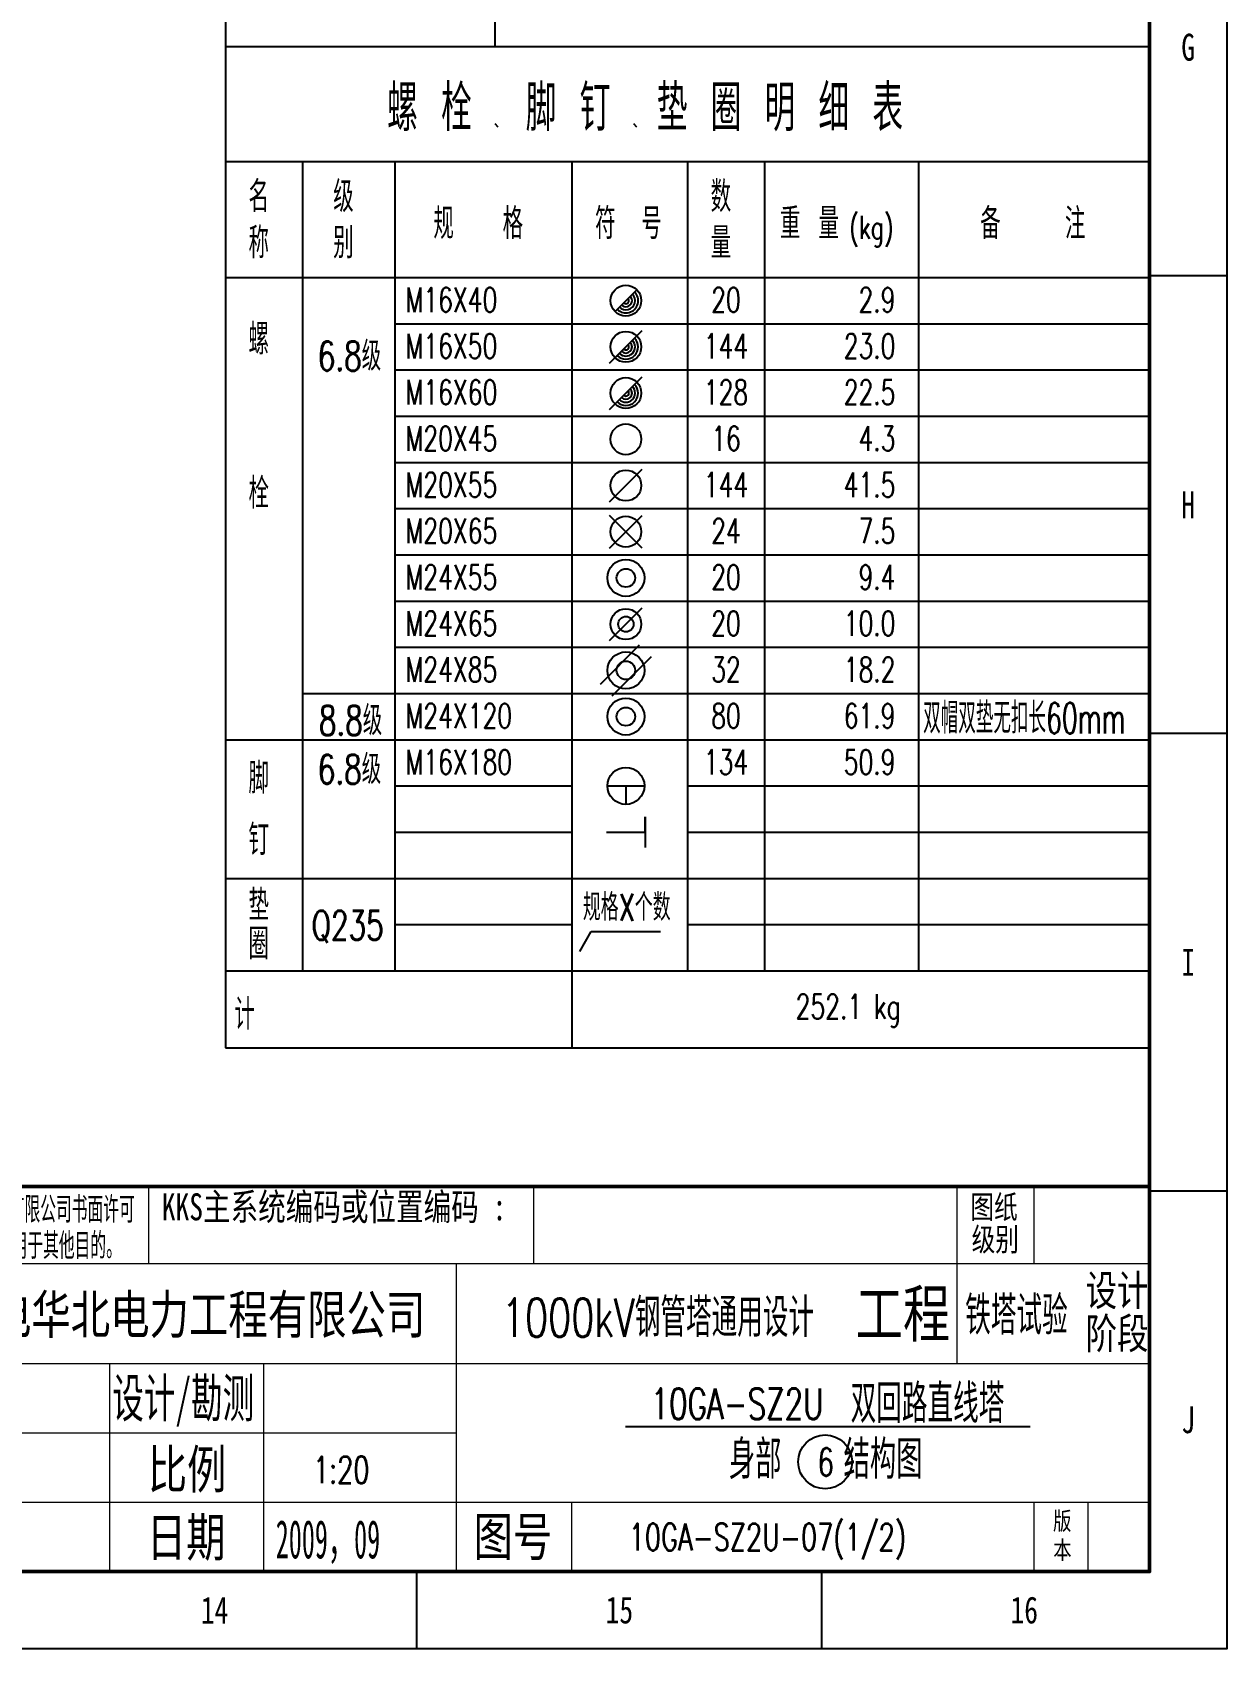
# Model space of a CAD drawing. Extents: x 6045 to 12501, y -14925 to -6998.
# Drawn here: x 6731.4 to 6886.5, y -7592 to -7382.2 of the extents above; entities that cross this region are included whole.
import ezdxf
from ezdxf.enums import TextEntityAlignment as Align

# ---------------------------------------------------------------- set-up
doc = ezdxf.new("R2010")
doc.units = 0
doc.header["$LTSCALE"] = 15
doc.header["$MEASUREMENT"] = 0
doc.layers.get('0').update_dxf_attribs({"linetype": 'CONTINUOUS'})
for name, color, linetype in [('NCPE_BORDER', 7, 'CONTINUOUS'), ('TB', 7, 'CONTINUOUS'), ('文字', 7, 'CONTINUOUS')]:
    doc.layers.add(name, color=color, linetype=linetype)
doc.styles.add('HZ1', font='romans.shx', dxfattribs={"width": 0.7, "bigfont": 'fs1.shx'})
doc.styles.add('NCPE_BORDER', font='SIMFANG.TTF', dxfattribs={"width": 0.75, "height": 3.5})
doc.styles.add('NCPE_NAME', font='SimSun.ttf', dxfattribs={"width": 0.75, "height": 5})
doc.styles.get("Standard").update_dxf_attribs({"font": 'romans.shx', "width": 0.7, "bigfont": 'fs1.shx'})

# ---------------------------------------------------------------- blocks, each defined once
blk = doc.blocks.new('M20X65')
for p, q in [((-0.212, -0.212), (0.212, 0.212)), ((0.212, -0.212), (-0.212, 0.212))]:
    blk.add_line(p, q)
blk.add_circle((0, 0), 0.2)
blk = doc.blocks.new('M16X40')
blk.add_line((-0.141, -0.141), (0.141, 0.141))
blk.add_circle((0, 0), 0.2)
for radius in [0.16, 0.12, 0.08, 0.04]:
    blk.add_arc((0, 0), radius, 225, 45)
blk = doc.blocks.new('M16X50')
for p, q in [((-0.212, -0.212), (0.212, 0.212)), ((-0.141, -0.141), (0.141, 0.141))]:
    blk.add_line(p, q)
blk.add_circle((0, 0), 0.2)
for radius in [0.16, 0.12, 0.08, 0.04]:
    blk.add_arc((0, 0), radius, 225, 45)
blk = doc.blocks.new('M20X45')
blk.add_circle((0, 0), 0.2)
blk = doc.blocks.new('M20X55')
blk.add_line((-0.212, -0.212), (0.212, 0.212))
blk.add_circle((0, 0), 0.2)
blk = doc.blocks.new('M24X55')
for radius in [0.24, 0.12]:
    blk.add_circle((0, 0), radius)
blk = doc.blocks.new('M24X85')
for p, q in [((-0.331, -0.178), (0.178, 0.331)), ((-0.178, -0.331), (0.331, 0.178))]:
    blk.add_line(p, q)
for radius in [0.24, 0.12]:
    blk.add_circle((0, 0), radius)
blk = doc.blocks.new('M24X65')
blk.add_line((-0.212, -0.212), (0.212, 0.212))
for radius in [0.2, 0.1]:
    blk.add_circle((0, 0), radius)
blk = doc.blocks.new('TKA1')
at = {"color": 3}
for p, q in [((841, 178.2), (831, 178.2)), ((841, 118.8), (831, 118.8)), ((841, 59.4), (831, 59.4)), ((735.875, 0), (735.875, 10)), ((788.4375, 0), (788.4375, 10))]:
    blk.add_line(p, q, dxfattribs=at)
blk.add_lwpolyline([(0, 0), (0, 594), (841, 594), (841, 0), (0, 0)], dxfattribs=at)
at = {"color": 3, "lineweight": 50}
blk.add_lwpolyline([(25, 10), (25, 584), (831, 584), (831, 10), (25, 10)], dxfattribs=at)
at = {"color": 3, "style": 'NCPE_BORDER', "width": 0.75}
for s, p in [('G', (836, 207.9)), ('H', (836, 148.5)), ('I', (836, 89.1)), ('J', (836, 29.7)), ('14', (709.59375, 5)), ('15', (762.15625, 5)), ('16', (814.71875, 5))]:
    blk.add_text(s, height=3.5, dxfattribs=at).set_placement(p, align=Align.MIDDLE)
blk = doc.blocks.new('NCPE')
at = {"layer": 'NCPE_BORDER', "linetype": 'Continuous', "lineweight": 0}
h = blk.add_hatch(color=132, dxfattribs=at)
edge = h.paths.add_edge_path()
edge.add_ellipse((-176.63, 28.49), major_axis=(0, 5.98), ratio=0.991582, start_angle=277.0864, end_angle=360, ccw=False)
edge.add_line((-170.74, 29.23), (-170.65, 29.2))
edge.add_line((-170.65, 29.2), (-168.17, 29.2))
edge.add_arc((-168.17, 29.55), 0.35, 270, 360)
edge.add_line((-167.82, 29.55), (-167.82, 32.21))
edge.add_ellipse((-167.83, 38.11), major_axis=(-0.01, 5.91), ratio=0.997314, start_angle=94.7278, end_angle=180, ccw=False)
edge.add_line((-173.7, 37.62), (-173.74, 37.84))
edge.add_line((-173.74, 37.84), (-176.27, 37.84))
edge.add_arc((-176.27, 37.44), 0.405, 90, 180)
edge.add_line((-176.68, 37.44), (-176.68, 34.51))
edge.add_line((-176.68, 34.51), (-176.63, 34.47))
blk.add_hatch(color=132, dxfattribs=at).paths.add_polyline_path([(-167.82, 32.35, -0.486198), (-172.1, 37.78), (-172.1, 37.84), (-168.23, 37.84, -0.414214), (-167.82, 37.44)])
h = blk.add_hatch(color=132, dxfattribs=at)
edge = h.paths.add_edge_path()
edge.add_line((-176.68, 34.39), (-176.68, 29.55))
edge.add_arc((-176.33, 29.55), 0.35, 180, 270)
edge.add_line((-176.33, 29.2), (-172.34, 29.2))
edge.add_line((-172.34, 29.2), (-172.26, 29.27))
edge.add_ellipse((-176.82, 29.83), major_axis=(4.59, 0), ratio=0.991886, start_angle=353.0445, end_angle=448.2651)
edge.add_line((-176.68, 34.38), (-176.68, 34.39))
at = {"layer": 'NCPE_BORDER', "color": 7, "linetype": 'Continuous', "lineweight": 50}
for p, q in [((-180, 50), (0, 50)), ((-180, 0), (-180, 50)), ((0, 0), (0, 50)), ((-180, 0), (0, 0))]:
    blk.add_line(p, q, dxfattribs=at)
at = {"layer": 'NCPE_BORDER', "color": 7, "linetype": 'Continuous', "lineweight": 0}
for p, q in [((-130, 50), (-130, 40)), ((-80, 50), (-80, 40)), ((-25, 40), (-25, 50)), ((-15, 40), (-15, 50)), ((-180, 40), (0, 40)), ((-90, 0), (-90, 40)), ((-25, 27), (-25, 40)), ((-180, 27), (0, 27)), ((-168, 27), (-168, 0)), ((-135, 0), (-135, 27)), ((-115, 0), (-115, 27)), ((-180, 18), (-90, 18)), ((-180, 9), (0, 9)), ((-75, 0), (-75, 9)), ((-15, 0), (-15, 9)), ((-8, 0), (-8, 9))]:
    blk.add_line(p, q, dxfattribs=at)
at = {"layer": 'NCPE_BORDER', "color": 132, "linetype": 'Continuous', "lineweight": 0}
for p, q in [((-176.68, 34.51), (-176.63, 34.47)), ((-176.68, 34.38), (-176.68, 34.39)), ((-172.34, 29.2), (-172.26, 29.27))]:
    blk.add_line(p, q, dxfattribs=at)
at = {"layer": 'NCPE_BORDER', "color": 7, "linetype": 'Continuous', "lineweight": 0}
for s, height, style, width, p in [('声明：未经北京国电华北电力工程有限公司书面许可', 3, 'NCPE_BORDER', 0.5, (-178.82, 45.61)), ('KKS主系统编码或位置编码 :', 3.5, 'NCPE_BORDER', 0.75, (-128.26, 45.61)), ('图纸', 3, 'NCPE_BORDER', 0.75, (-23.27, 45.84)), ('不得复制、泄露给第三方或用于其他目的。', 3, 'NCPE_BORDER', 0.5, (-172.31, 40.91)), ('级别', 3, 'NCPE_BORDER', 0.75, (-23.11, 41.63)), ('设计', 3.985, 'NCPE_BORDER', 0.75, (-8.31, 34.52)), ('北京国电华北电力工程有限公司', 5, 'NCPE_NAME', 0.75, (-165.65, 30.88)), ('工程', 6, 'NCPE_BORDER', 0.75, (-38.17, 30.49)), ('阶段', 3.985, 'NCPE_BORDER', 0.75, (-8.31, 28.93)), ('批准', 5, 'NCPE_BORDER', 0.75, (-179.1, 20)), ('设计/勘测', 5, 'NCPE_BORDER', 0.6, (-134.68, 20.04)), ('审核', 5, 'NCPE_BORDER', 0.75, (-179.45, 11.22)), ('比例', 4.982, 'NCPE_BORDER', 0.75, (-130.06, 10.79)), ('校核', 5, 'NCPE_BORDER', 0.75, (-179.34, 2.31)), ('日期', 5, 'NCPE_BORDER', 0.75, (-130.2, 1.97)), ('图号', 5, 'NCPE_BORDER', 0.75, (-87.77, 2.04)), ('版', 2.33, 'NCPE_BORDER', 0.75, (-12.54, 5.42)), ('本', 2.33, 'NCPE_BORDER', 0.75, (-12.51, 1.65))]:
    blk.add_text(s, height=height, dxfattribs=dict(at, style=style, width=width)).set_placement(p)
at = {"layer": 'NCPE_BORDER', "color": 7, "linetype": 'Continuous', "lineweight": 0, "style": 'NCPE_BORDER'}
for tag, p, height, width in [('BARCODE', (-78.46, 42.09), 5.98, 0.75), ('TUTAG', (-13.46, 42.28), 4.98, 0.75), ('KKS', (-128.46, 40.93), 3.5, 0.75), ('PROJECTNAME', (-88.65, 30.21), 6, 0.75), ('MOMENT', (-23.94, 31.42), 4.98, 0.75), ('PIZHUN', (-166.46, 19.72), 4.98, 0.65), ('DESIGNER', (-113.46, 19.72), 5, 0.5), ('DRAWNAME', (-88.21, 15.84), 4.98, 0.75), ('SHENHE', (-166.46, 10.72), 4.98, 0.65), ('SCALE', (-113.46, 10.72), 4.98, 0.5), ('JIAOHE', (-166.46, 1.72), 4.98, 0.65), ('DRAWDATE', (-113.46, 1.72), 4.98, 0.5), ('DRAWNO', (-73.46, 1.72), 4.98, 0.75), ('VERCODE', (-6.46, 1.72), 4.98, 0.75)]:
    blk.add_attdef(tag, p, '', height=height, dxfattribs=dict(at, width=width))

msp = doc.modelspace()

# ---------------------------------------------------------------- linework, layer by layer
for p, q in [((6756.4681602, -7374.0093133), (6756.4681602, -7384.0093133)), ((6791.4681602, -7374.0093133), (6791.4681602, -7384.0093133)), ((6756.4681602, -7384.0093133), (6756.4681602, -7474.0093133)), ((6756.4681602, -7384.0093133), (6876.4681602, -7384.0093133)), ((6876.4681602, -7384.0093133), (6876.4681602, -7514.0093133)), ((6876.4681602, -7384.0093133), (6876.4681602, -7490.0093133)), ((6791.4681602, -7394.0093133), (6791.8538328, -7394.4689399)), ((6809.4681602, -7394.0093133), (6809.8538328, -7394.4689399)), ((6876.4681602, -7399.0093133), (6756.4681602, -7399.0093133)), ((6766.4681602, -7399.0093133), (6766.4681602, -7474.0093133)), ((6778.4681602, -7399.0093133), (6778.4681602, -7474.0093133)), ((6801.4681602, -7399.0093133), (6801.4681602, -7474.0093133)), ((6816.4681602, -7399.0093133), (6816.4681602, -7474.0093133)), ((6826.4681602, -7399.0093133), (6826.4681602, -7474.0093133)), ((6846.4681602, -7399.0093133), (6846.4681602, -7474.0093133)), ((6756.4681602, -7414.0093133), (6876.4681602, -7414.0093133)), ((6778.4681602, -7420.0093133), (6876.4681602, -7420.0093133)), ((6778.4681602, -7426.0093133), (6876.4681602, -7426.0093133)), ((6778.4681602, -7432.0093133), (6876.4681602, -7432.0093133)), ((6778.4681602, -7438.0093133), (6876.4681602, -7438.0093133)), ((6778.4681602, -7444.0093133), (6876.4681602, -7444.0093133)), ((6778.4681602, -7450.0093133), (6876.4681602, -7450.0093133)), ((6778.4681602, -7456.0093133), (6876.4681602, -7456.0093133)), ((6778.4681602, -7462.0093133), (6876.4681602, -7462.0093133)), ((6766.4681602, -7468.0093133), (6876.4681602, -7468.0093133)), ((6778.4681602, -7468.0093133), (6876.4681602, -7468.0093133)), ((6756.4681602, -7474.0093133), (6876.4681602, -7474.0093133)), ((6756.4681602, -7474.0093133), (6756.4681602, -7514.0093133)), ((6756.4681602, -7474.0093133), (6876.4681602, -7474.0093133)), ((6766.4681602, -7474.0093133), (6766.4681602, -7504.0093133)), ((6778.4681602, -7474.0093133), (6778.4681602, -7504.0093133)), ((6801.4681602, -7474.0093133), (6801.4681602, -7514.0093133)), ((6816.4681602, -7474.0093133), (6816.4681602, -7504.0093133)), ((6826.4681602, -7474.0093133), (6826.4681602, -7504.0093133)), ((6846.4681602, -7474.0093133), (6846.4681602, -7504.0093133)), ((6778.4681602, -7480.0093133), (6801.4681602, -7480.0093133)), ((6806.0681602, -7480.0093133), (6810.8681602, -7480.0093133)), ((6808.4681602, -7480.0093133), (6808.4681602, -7482.4093133)), ((6816.4681602, -7480.0093133), (6876.4681602, -7480.0093133)), ((6810.9681602, -7486.0093133), (6810.9681602, -7484.0093133)), ((6810.9681602, -7484.0093133), (6810.9681602, -7488.0093133)), ((6778.4681602, -7486.0093133), (6801.4681602, -7486.0093133)), ((6805.9681602, -7486.0093133), (6810.9681602, -7486.0093133)), ((6816.4681602, -7486.0093133), (6876.4681602, -7486.0093133)), ((6756.4681602, -7492.0093133), (6876.4681602, -7492.0093133)), ((6778.4681602, -7498.0093133), (6801.4681602, -7498.0093133)), ((6802.4681602, -7501.5093133), (6803.9681602, -7498.911237)), ((6803.9681602, -7498.911237), (6812.9681602, -7498.911237)), ((6816.4681602, -7498.0093133), (6876.4681602, -7498.0093133)), ((6756.4681602, -7504.0093133), (6876.4681602, -7504.0093133)), ((6756.4681602, -7514.0093133), (6876.4681602, -7514.0093133)), ((6876.4681602, -7530.0093133), (6876.4681602, -7540.0093133)), ((6808.4087697, -7563.1631967), (6860.9545344, -7563.1631967))]:
    msp.add_line(p, q)
for centre, radius in [((6808.4681602, -7480.0093133), 2.4), ((6834.3350197, -7567.7610189), 3.5)]:
    msp.add_circle(centre, radius)

# ---------------------------------------------------------------- block references
msp.add_blockref('TKA1', (6045.4681602, -7592.0093133))
for name, p, xscale, yscale, zscale in [('M16X40', (6808.4681602, -7417.0093133), 10, 10, 10), ('M16X50', (6808.4681602, -7423.0093133), 9.99999973508966, 9.999999735090569, 9.999999735090467), ('M16X50', (6808.4681602, -7429.0093133), 9.99999973508966, 9.999999735090569, 9.999999735090467), ('M20X45', (6808.4681602, -7435.0093133), 9.99999973508966, 9.999999735090569, 9.999999735090467), ('M20X55', (6808.4681602, -7441.0093133), 9.99999973508966, 9.999999735090569, 9.999999735090467), ('M20X65', (6808.4681602, -7447.0093133), 10, 10, 10), ('M24X55', (6808.4681602, -7453.0093133), 9.999999470180132, 9.999999470180132, 9.999999470180132), ('M24X65', (6808.4681602, -7459.0093133), 9.999999470180132, 9.999999470180132, 9.999999470180132), ('M24X85', (6808.4681602, -7465.0093133), 9.999999470180132, 9.999999470180132, 9.999999470180132), ('M24X55', (6808.4681602, -7471.0093133), 9.99999920527162, 9.99999920527162, 9.99999920527162)]:
    msp.add_blockref(name, p, dxfattribs=dict(xscale=xscale, yscale=yscale, zscale=zscale))
msp.add_blockref('NCPE', (6876.4681602, -7582.0093133)).add_auto_attribs({'DRAWDATE': '2009，09'})

# ---------------------------------------------------------------- texts
at = {"width": 0.7}
for s, height, p in [('螺', 6, (6777.4681602, -7395.0093133)), ('栓', 6, (6784.4681602, -7395.0093133)), ('脚', 6, (6795.4681602, -7395.0093133)), ('钉', 6, (6802.4681602, -7395.0093133)), ('垫', 6, (6812.4681602, -7395.0093133)), ('圈', 6, (6819.4681602, -7395.0093133)), ('明', 6, (6826.4681602, -7395.0093133)), ('细', 6, (6833.4681602, -7395.0093133)), ('表', 6, (6840.4681602, -7395.0093133)), ('名', 4, (6759.4681602, -7405.5093133)), ('级', 4, (6770.4681602, -7405.5093133)), ('数', 4, (6819.4681602, -7405.5093133)), ('规', 4, (6783.4681602, -7409.0093133)), ('格', 4, (6792.4681602, -7409.0093133)), ('符', 4, (6804.4681602, -7409.0093133)), ('号', 4, (6810.4681602, -7409.0093133)), ('重', 4, (6828.4681602, -7409.0093133)), ('量', 4, (6833.4681602, -7409.0093133)), ('备', 4, (6854.4681602, -7409.0093133)), ('注', 4, (6865.4681602, -7409.0093133)), ('(kg)', 3, (6837.4681602, -7409.0093133)), ('称', 4, (6759.4681602, -7411.5093133)), ('别', 4, (6770.4681602, -7411.5093133)), ('量', 4, (6819.4681602, -7411.5093133)), ('M16X40', 3.2, (6779.8681602, -7418.5093133)), ('螺', 4, (6759.4681602, -7424.0093133)), ('M16X50', 3.2, (6779.8681602, -7424.5093133)), ('6.8级', 3.8, (6768.4681602, -7426.1040776)), ('M16X60', 3.2, (6779.8681602, -7430.5093133)), ('M20X45', 3.2, (6779.8681602, -7436.5093133)), ('栓', 4, (6759.4681602, -7444.0093133)), ('M20X55', 3.2, (6779.8681602, -7442.5093133)), ('M20X65', 3.2, (6779.8681602, -7448.5093133)), ('M24X55', 3.2, (6779.8681602, -7454.5093133)), ('M24X65', 3.2, (6779.8681602, -7460.5093133)), ('M24X85', 3.2, (6779.8681602, -7466.5093133)), ('8.8级', 3.8, (6768.6104645, -7473.417991)), ('M24X120', 3.2, (6779.8681602, -7472.5093133)), ('6.8级', 3.8, (6768.4681602, -7479.7587167)), ('M16X180', 3.2, (6779.8681602, -7478.5093133)), ('脚', 4, (6759.4681602, -7481.0093133)), ('钉', 4, (6759.4681602, -7489.0093133)), ('垫', 4, (6759.4681602, -7497.5093133)), ('规格X个数', 3.5, (6802.8681602, -7497.5093133)), ('Q235', 3.8, (6767.6681602, -7500.0093133)), ('圈', 4, (6759.4681602, -7502.5093133)), ('计', 4, (6757.6327488, -7511.6712693)), ('252.1 kg', 3.2, (6830.5086711, -7510.2517905)), ('双回路直线塔', 5, (6837.6482514, -7562.7033458)), ('10GA-SZ2U', 4, (6811.6795382, -7562.21846)), ('1:20', 3.5, (6767.8321936, -7570.5422101)), ('10GA-SZ2U-07(1/2)', 3.5, (6808.8270627, -7579.2726752))]:
    msp.add_text(s, height=height, dxfattribs=at).set_placement(p)
at = {"color": 3, "width": 0.7}
for s, p in [('20', (6821.4681602, -7418.5093133)), ('144', (6821.4681602, -7424.5093133))]:
    msp.add_text(s, height=3.2, dxfattribs=at).set_placement(p, align=Align.CENTER)
for s, p in [('2.9', (6843.4681602, -7418.5093133)), ('23.0', (6843.4681602, -7424.5093133))]:
    msp.add_text(s, height=3.2, dxfattribs=at).set_placement(p, align=Align.RIGHT)
at = {"width": 0.7}
for s, p in [('128', (6821.4681602, -7430.5093133)), ('16', (6821.4681602, -7436.5093133)), ('144', (6821.4681602, -7442.5093133)), ('24', (6821.4681602, -7448.5093133)), ('20', (6821.4681602, -7454.5093133)), ('20', (6821.4681602, -7460.5093133)), ('32', (6821.4681602, -7466.5093133)), ('80', (6821.4681602, -7472.5093133)), ('134', (6821.4681602, -7478.5093133))]:
    msp.add_text(s, height=3.2, dxfattribs=at).set_placement(p, align=Align.CENTER)
for s, p in [('22.5', (6843.4681602, -7430.5093133)), ('4.3', (6843.4681602, -7436.5093133)), ('41.5', (6843.4681602, -7442.5093133)), ('7.5', (6843.4681602, -7448.5093133)), ('9.4', (6843.4681602, -7454.5093133)), ('10.0', (6843.4681602, -7460.5093133)), ('18.2', (6843.4681602, -7466.5093133)), ('61.9', (6843.4681602, -7472.5093133)), ('50.9', (6843.4681602, -7478.5093133))]:
    msp.add_text(s, height=3.2, dxfattribs=at).set_placement(p, align=Align.RIGHT)
at = {"color": 7, "linetype": 'Continuous', "width": 0.7}
for s, height, p in [('1000kV钢管塔通用设计', 5, (6792.3745861, -7551.5296679)), ('6', 3.6, (6833.3335385, -7569.5824428))]:
    msp.add_text(s, height=height, dxfattribs=at).set_placement(p)
at = {"color": 7, "linetype": 'Continuous', "style": 'HZ1', "width": 0.72}
msp.add_text('身部   结构图', height=5, dxfattribs=at).set_placement((6821.8324443, -7569.9536345))
at = {"layer": 'TB', "width": 0.7}
msp.add_text('铁塔试验', height=5, dxfattribs=at).set_placement((6852.5223848, -7551.2479631))
at = {"layer": '文字', "width": 0.6}
msp.add_text('双帽双垫无扣长60mm', height=4, dxfattribs=at).set_placement((6847.0608768, -7471.2047699), align=Align.MIDDLE_LEFT)

doc.saveas('drawing.dxf')
